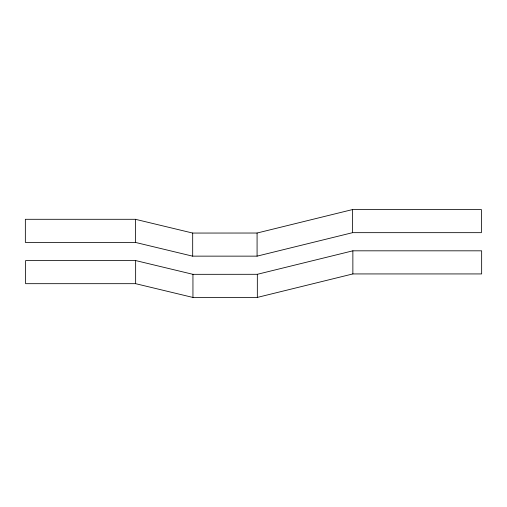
<?xml version="1.0" encoding="UTF-8"?>
<svg xmlns="http://www.w3.org/2000/svg" width="507" height="507" viewBox="0 0 507 507"><rect width="100%" height="100%" fill="white"/><g stroke="black" fill="none" stroke-linecap="round" stroke-linejoin="round"><path stroke-width="0.76" d="M192.685 233.03L192.685 256.181L135.388 242.409L25.35 242.409L25.35 219.297L135.388 219.297L192.685 233.062L257.081 233.03L352.606 209.549L481.39 209.549L481.39 232.662L352.606 232.662L257.081 256.143L192.685 256.143M192.945 274.3L192.945 297.451L135.642 283.679L25.61 283.679L25.61 260.566L135.642 260.566L192.945 274.331L257.334 274.3L352.866 250.819L481.65 250.819L481.65 273.932L352.866 273.932L257.334 297.413L192.945 297.413M352.866 250.819L352.866 273.932M352.606 209.549L352.606 232.662M257.334 274.3L257.334 297.413M257.081 233.03L257.081 256.143M135.642 260.566L135.642 283.679M135.388 219.297L135.388 242.409"/></g></svg>
